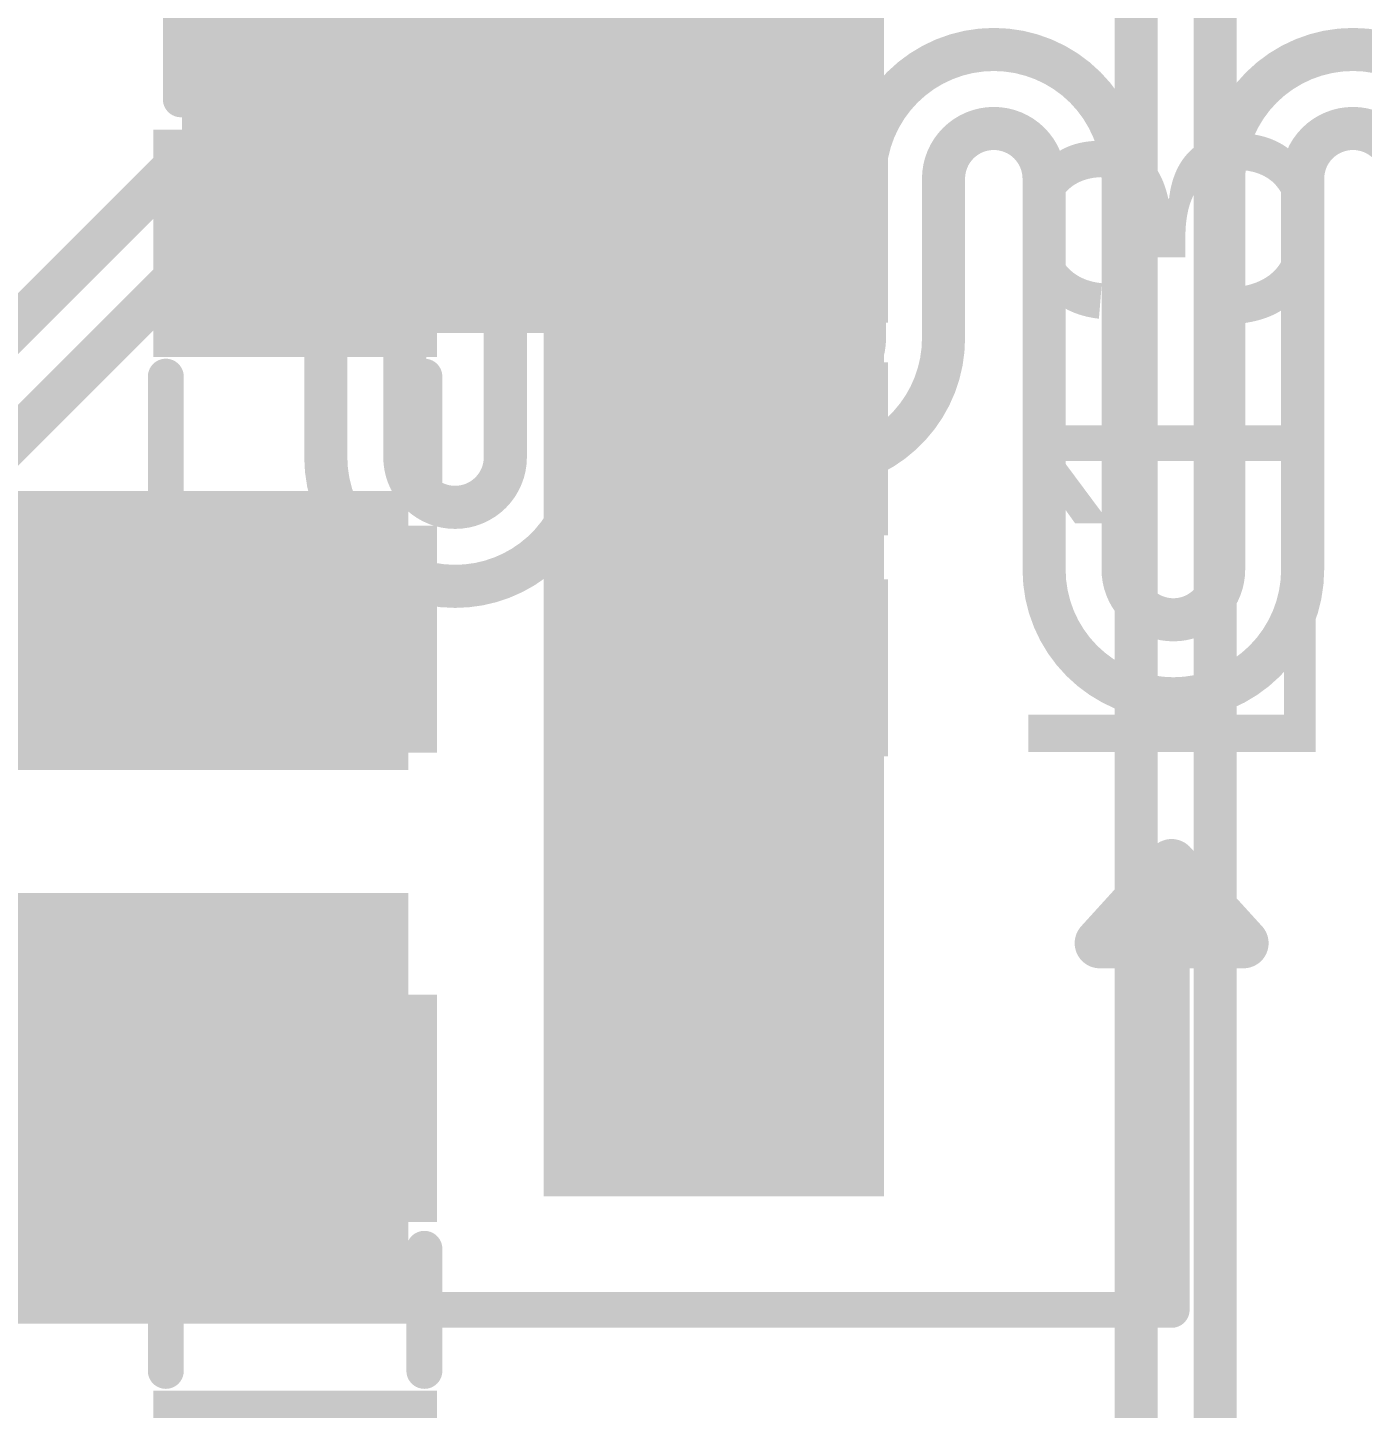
# Model space of a CAD drawing. Header units: millimetres. Extents: x 0 to 172, y 0 to 138.
# Drawn here: x 75.15 to 79.87, y 24.644 to 29.527 of the extents above; entities that cross this region are included whole.
import ezdxf

# ---------------------------------------------------------------- set-up
doc = ezdxf.new("R2010")
doc.units = ezdxf.units.MM
for name, color, linetype in [('BottomLayer', 5, 'Continuous'), ('BottomSolder', 6, 'Continuous'), ('TopLayer', 1, 'Continuous'), ('TopOverlay', 2, 'Continuous'), ('TopPaste', 8, 'Continuous'), ('TopSolder', 216, 'Continuous'), ('ViaHoleLayer', 16, 'Continuous')]:
    doc.layers.add(name, color=color, linetype=linetype)
doc.styles.add('Arial', font='', dxfattribs={"height": 0.2})
doc.styles.get('Arial').set_extended_font_data('Arial')

# ---------------------------------------------------------------- blocks, each defined once
blk = doc.blocks.new('IND_0603__1608_M_______242')
at = {"layer": 'TopLayer'}
for points in [[(-0.999998, 0.4000004699999999), (-0.3999992, 0.4000004699999999), (-0.3999992, -0.4000004699999999), (-0.999998, -0.4000004699999999)], [(0.40000174, 0.4000004699999999), (1.00000054, 0.4000004699999999), (1.00000054, -0.4000004699999999), (0.40000174, -0.4000004699999999)]]:
    blk.add_hatch(color=1, dxfattribs=at).paths.add_polyline_path(points)
at = {"layer": 'TopPaste'}
for points in [[(-0.999998, 0.4000004699999999), (-0.3999992, 0.4000004699999999), (-0.3999992, -0.4000004699999999), (-0.999998, -0.4000004699999999)], [(0.40000174, 0.4000004699999999), (1.00000054, 0.4000004699999999), (1.00000054, -0.4000004699999999), (0.40000174, -0.4000004699999999)]]:
    blk.add_hatch(color=8, dxfattribs=at).paths.add_polyline_path(points)
at = {"layer": 'TopSolder'}
for points in [[(-1.101598, 0.50160047), (-0.2983992, 0.50160047), (-0.2983992, -0.50160047), (-1.101598, -0.50160047)], [(0.29840174, 0.50160047), (1.10160054, 0.50160047), (1.10160054, -0.50160047), (0.29840174, -0.50160047)]]:
    blk.add_hatch(color=216, dxfattribs=at).paths.add_polyline_path(points)
at = {"layer": 'TopOverlay', "const_width": 0.127}
for points in [[(0.2286, 0.4571999999999999), (-0.2032, 0.4571999999999999)], [(0.2286, -0.4571999999999999), (-0.2032, -0.4571999999999999)]]:
    blk.add_lwpolyline(points, dxfattribs=at)
at = {"layer": 'TopOverlay', "const_width": 0.0635}
for points in [[(-0.23495, 0.4571999999999999, 1), (-0.17145, 0.4571999999999999, 1)], [(0.19685, 0.4571999999999999, 1), (0.26035, 0.4571999999999999, 1)], [(-0.23495, -0.4571999999999999, 1), (-0.17145, -0.4571999999999999, 1)], [(0.19685, -0.4571999999999999, 1), (0.26035, -0.4571999999999999, 1)]]:
    blk.add_lwpolyline(points, format="xyb", close=True, dxfattribs=at)
blk = doc.blocks.new('IND_0603__1608_M_______243')
at = {"layer": 'TopLayer'}
for points in [[(-0.999998, 0.4000004699999999), (-0.3999992, 0.4000004699999999), (-0.3999992, -0.4000004699999999), (-0.999998, -0.4000004699999999)], [(0.40000174, 0.4000004699999999), (1.00000054, 0.4000004699999999), (1.00000054, -0.4000004699999999), (0.40000174, -0.4000004699999999)]]:
    blk.add_hatch(color=1, dxfattribs=at).paths.add_polyline_path(points)
at = {"layer": 'TopPaste'}
for points in [[(-0.999998, 0.4000004699999999), (-0.3999992, 0.4000004699999999), (-0.3999992, -0.4000004699999999), (-0.999998, -0.4000004699999999)], [(0.40000174, 0.4000004699999999), (1.00000054, 0.4000004699999999), (1.00000054, -0.4000004699999999), (0.40000174, -0.4000004699999999)]]:
    blk.add_hatch(color=8, dxfattribs=at).paths.add_polyline_path(points)
at = {"layer": 'TopSolder'}
for points in [[(-1.101598, 0.50160047), (-0.2983992, 0.50160047), (-0.2983992, -0.50160047), (-1.101598, -0.50160047)], [(0.29840174, 0.50160047), (1.10160054, 0.50160047), (1.10160054, -0.50160047), (0.29840174, -0.50160047)]]:
    blk.add_hatch(color=216, dxfattribs=at).paths.add_polyline_path(points)
at = {"layer": 'TopOverlay', "const_width": 0.127}
for points in [[(-0.2032, 0.4571999999999999), (0.2286, 0.4571999999999999)], [(-0.2032, -0.4571999999999999), (0.2286, -0.4571999999999999)]]:
    blk.add_lwpolyline(points, dxfattribs=at)
at = {"layer": 'TopOverlay', "const_width": 0.0635}
for points in [[(-0.23495, 0.4571999999999999, 1), (-0.17145, 0.4571999999999999, 1)], [(0.19685, 0.4571999999999999, 1), (0.26035, 0.4571999999999999, 1)], [(-0.23495, -0.4571999999999999, 1), (-0.17145, -0.4571999999999999, 1)], [(0.19685, -0.4571999999999999, 1), (0.26035, -0.4571999999999999, 1)]]:
    blk.add_lwpolyline(points, format="xyb", close=True, dxfattribs=at)
blk = doc.blocks.new('C___0402_383')
at = {"layer": 'TopLayer'}
for points in [[(-0.6985, -0.3175), (-0.6985, 0.3174999999999999), (-0.2413000000000001, 0.3175), (-0.2412999999999999, -0.3174999999999999)], [(0.2413000000000001, -0.3175), (0.2412999999999999, 0.3174999999999999), (0.6985, 0.3175), (0.6985, -0.3174999999999999)]]:
    blk.add_hatch(color=1, dxfattribs=at).paths.add_polyline_path(points)
at = {"layer": 'TopPaste'}
for points in [[(-0.6985, -0.3175), (-0.6985, 0.3174999999999999), (-0.2413000000000001, 0.3175), (-0.2412999999999999, -0.3174999999999999)], [(0.2413000000000001, -0.3175), (0.2412999999999999, 0.3174999999999999), (0.6985, 0.3175), (0.6985, -0.3174999999999999)]]:
    blk.add_hatch(color=8, dxfattribs=at).paths.add_polyline_path(points)
at = {"layer": 'TopSolder'}
for points in [[(-0.7584998799999999, -0.3774998800000001), (-0.7584998799999999, 0.3774998799999999), (-0.1813001200000001, 0.3774998800000001), (-0.1813001199999999, -0.3774998799999999)], [(0.1813001200000001, -0.3774998800000001), (0.1813001199999999, 0.3774998799999999), (0.7584998799999999, 0.3774998800000001), (0.7584998799999999, -0.3774998799999999)]]:
    blk.add_hatch(color=216, dxfattribs=at).paths.add_polyline_path(points)
at = {"layer": 'TopOverlay', "const_width": 0.127}
for points in [[(-0.2794, 0.4064), (-0.7874, 0.4064)], [(-0.7874, -0.4064), (-0.7874, 0.4064)], [(0.7874, 0.4064), (0.2794, 0.4064)], [(0.7874, -0.4064), (0.7874, 0.4064)], [(-0.2794, -0.4064), (-0.7874, -0.4064)], [(0.7874, -0.4064), (0.2794, -0.4064)]]:
    blk.add_lwpolyline(points, dxfattribs=at)
at = {"layer": 'TopOverlay', "const_width": 0.0635}
for points in [[(-0.8191499999999999, 0.4064, 1), (-0.7556499999999999, 0.4064, 1)], [(-0.8191499999999999, 0.4064, 1), (-0.7556499999999999, 0.4064, 1)], [(-0.31115, 0.4064, 1), (-0.24765, 0.4064, 1)], [(0.24765, 0.4064, 1), (0.31115, 0.4064, 1)], [(0.7556499999999999, 0.4064, 1), (0.8191499999999999, 0.4064, 1)], [(0.7556499999999999, 0.4064, 1), (0.8191499999999999, 0.4064, 1)], [(-0.8191499999999999, -0.4064, 1), (-0.7556499999999999, -0.4064, 1)], [(-0.8191499999999999, -0.4064, 1), (-0.7556499999999999, -0.4064, 1)], [(-0.31115, -0.4064, 1), (-0.24765, -0.4064, 1)], [(0.24765, -0.4064, 1), (0.31115, -0.4064, 1)], [(0.7556499999999999, -0.4064, 1), (0.8191499999999999, -0.4064, 1)], [(0.7556499999999999, -0.4064, 1), (0.8191499999999999, -0.4064, 1)]]:
    blk.add_lwpolyline(points, format="xyb", close=True, dxfattribs=at)

msp = doc.modelspace()

# ---------------------------------------------------------------- hatches: boundary and pattern name
at = {"layer": 'BottomLayer'}
h = msp.add_hatch(color=5, dxfattribs=at)
edge = h.paths.add_edge_path()
edge.add_arc((77.70890223999999, 27.36390006), 0.2999994, 0, 360)
h = msp.add_hatch(color=5, dxfattribs=at)
edge = h.paths.add_edge_path()
edge.add_arc((77.70890223999999, 26.0046978), 0.2999994, 0, 360)
at = {"layer": 'BottomSolder'}
h = msp.add_hatch(color=6, dxfattribs=at)
edge = h.paths.add_edge_path()
edge.add_arc((77.70890223999999, 27.36390006), 0.4015993999999999, 0, 360)
h = msp.add_hatch(color=6, dxfattribs=at)
edge = h.paths.add_edge_path()
edge.add_arc((77.70890223999999, 26.0046978), 0.4015993999999999, 0, 360)
at = {"layer": 'TopLayer'}
for points in [[(75.6960005, 28.4463998), (76.41589746, 28.4463998), (76.41589746, 29.8196), (75.6960005, 29.8196)], [(75.6960005, 28.4463998), (77.4675997, 28.4463998), (77.4675997, 29.8196), (75.6960005, 29.8196)], [(76.9747, 25.39329948), (78.17880224, 25.39329948), (78.17880224, 29.8196), (76.9747, 29.8196)], [(72.08280223999999, 26.90189946), (76.49600143999999, 26.90189946), (76.49600143999999, 27.88834402), (72.08280223999999, 27.88834402)], [(70.85090224, 26.90189946), (76.49600143999999, 26.90189946), (76.49600143999999, 27.42308714), (70.85090224, 27.42308714)], [(72.08280223999999, 24.9426984), (76.49600143999999, 24.9426984), (76.49600143999999, 26.46669839999999), (72.08280223999999, 26.46669839999999)], [(68.25900242, 24.9428), (76.49600398, 24.9428), (76.49600398, 25.39329948), (68.25900242, 25.39329948)]]:
    msp.add_hatch(color=1, dxfattribs=at).paths.add_polyline_path(points)
h = msp.add_hatch(color=1, dxfattribs=at)
edge = h.paths.add_edge_path()
edge.add_arc((77.70890223999999, 27.36390006), 0.2999994, 0, 360)
h = msp.add_hatch(color=1, dxfattribs=at)
edge = h.paths.add_edge_path()
edge.add_arc((77.70890223999999, 26.0046978), 0.2999994, 0, 360)
at = {"layer": 'TopSolder'}
h = msp.add_hatch(color=216, dxfattribs=at)
edge = h.paths.add_edge_path()
edge.add_arc((77.70890223999999, 27.36390006), 0.4015993999999999, 0, 360)
h = msp.add_hatch(color=216, dxfattribs=at)
edge = h.paths.add_edge_path()
edge.add_arc((77.70890223999999, 26.0046978), 0.4015993999999999, 0, 360)
at = {"layer": 'ViaHoleLayer'}
h = msp.add_hatch(color=16, dxfattribs=at)
edge = h.paths.add_edge_path()
edge.add_arc((77.70890223999999, 27.36390006), 0.1499997, 0, 360)
h = msp.add_hatch(color=16, dxfattribs=at)
edge = h.paths.add_edge_path()
edge.add_arc((77.70890223999999, 26.0046978), 0.1499997, 0, 360)

# ---------------------------------------------------------------- linework, layer by layer
at = {"layer": 'BottomLayer', "const_width": 0.1524}
for points in [[(76.8395593, 28.99250234, -0.4142135623730951), (77.29675676, 29.4496998)], [(77.29675929999999, 29.4496998, -0.4142135623730951), (77.75395676, 28.99250234)], [(78.10955421999999, 28.99250234, -0.4142135623730951), (78.56675168, 29.4496998)], [(78.56675421999999, 29.4496998, -0.4142135623730951), (79.02395168, 28.99250234)], [(79.37954914, 28.99250234, -0.9999999999999999), (80.29394405999999, 28.99250234)], [(77.11895929999999, 28.99250234, -0.4142135623730951), (77.29675676, 29.1702998)], [(77.29675929999999, 29.1702998, -0.4142135623730951), (77.47455676, 28.99250234)], [(78.38895421999999, 28.99250234, -0.4142135623730951), (78.56675168, 29.1702998)], [(78.56675421999999, 29.1702998, -0.4142135623730951), (78.74455167999999, 28.99250234)], [(79.65894914, 28.99250234, -0.9999999999999999), (80.01454405999999, 28.99250234)], [(76.02676438, 29.0686998, -0.4142135623730951), (76.48396184, 28.61150234)], [(76.02676438, 28.7892998, -0.4142135623730951), (76.20456184, 28.61150234)], [(77.93175422, 27.97109976, -0.4142135623730951), (77.47455676, 28.42829722)], [(77.93175422, 28.25049976, -0.4142135623730951), (77.75395676, 28.42829722)], [(78.10955421999999, 28.42829722, -0.4142135623730951), (77.93175676, 28.25049976)], [(78.38895421999999, 28.42829722, -0.4142135623730951), (77.93175676, 27.97109976)], [(76.6617593, 27.55083136, -0.4142135623730951), (76.20456184, 28.00802882)], [(76.6617593, 27.83023136, -0.4142135623730951), (76.48396184, 28.00802882)], [(76.8395593, 28.00802882, -0.4142135623730951), (76.66176184, 27.83023136)], [(77.11895929999999, 28.00802882, -0.4142135623730951), (76.66176184, 27.55083136)], [(79.20174913999999, 27.1531334, -0.4142135623730951), (78.74455167999999, 27.61033086)], [(79.20174913999999, 27.4325334, -0.4142135623730951), (79.02395168, 27.61033086)], [(79.37954914, 27.61033086, -0.4142135623730951), (79.20175168, 27.4325334)], [(79.65894914, 27.61033086, -0.4142135623730951), (79.20175168, 27.1531334)]]:
    msp.add_lwpolyline(points, format="xyb", dxfattribs=at)
for points in [[(77.29675676, 29.4496998), (77.29675929999999, 29.4496998)], [(78.56675168, 29.4496998), (78.56675421999999, 29.4496998)], [(77.29675676, 29.1702998), (77.29675929999999, 29.1702998)], [(78.56675168, 29.1702998), (78.56675421999999, 29.1702998)], [(75.33460168, 28.69862434), (75.70467713999999, 29.0686998)], [(75.70467713999999, 29.0686998), (76.02676438, 29.0686998)], [(76.8395593, 28.00802882), (76.8395593, 28.99250234)], [(77.11895929999999, 28.00802882), (77.11895929999999, 28.99250234)], [(77.47455676, 28.42829722), (77.47455676, 28.99250234)], [(77.75395676, 28.42829722), (77.75395676, 28.99250234)], [(78.10955421999999, 28.42829722), (78.10955421999999, 28.99250234)], [(78.38895421999999, 28.42829722), (78.38895421999999, 28.99250234)], [(78.74455167999999, 27.61033086), (78.74455167999999, 28.99250234)], [(79.02395168, 27.61033086), (79.02395168, 28.99250234)], [(79.37954914, 27.61033086), (79.37954914, 28.99250234)], [(79.65894914, 27.61033086), (79.65894914, 28.99250234)], [(75.33460168, 28.30349686), (75.82040461999999, 28.7892998)], [(75.82040461999999, 28.7892998), (76.02676438, 28.7892998)], [(74.7260634, 28.0900886), (75.33460168, 28.69862688)], [(75.33460168, 28.69862434), (75.33460168, 28.69862688)], [(76.20456184, 28.00802882), (76.20456184, 28.61150234)], [(76.48396184, 28.00802882), (76.48396184, 28.61150234)], [(73.27789256, 26.24678773999999), (75.33460168, 28.30349686)], [(77.93175422, 28.25049976), (77.93175676, 28.25049976)], [(77.93175422, 27.97109976), (77.93175676, 27.97109976)], [(76.6617593, 27.83023136), (76.66176184, 27.83023136)], [(76.6617593, 27.55083136), (76.66176184, 27.55083136)], [(79.20174913999999, 27.4325334), (79.20175168, 27.4325334)], [(79.20174913999999, 27.1531334), (79.20175168, 27.1531334)]]:
    msp.add_lwpolyline(points, dxfattribs=at)
at = {"layer": 'BottomLayer', "const_width": 0.0762}
for points in [[(77.25865676, 29.4496998, 1), (77.33485676, 29.4496998, 1)], [(77.25865676, 29.4496998, 1), (77.33485676, 29.4496998, 1)], [(77.25865929999999, 29.4496998, 1), (77.33485929999999, 29.4496998, 1)], [(77.25865929999999, 29.4496998, 1), (77.33485929999999, 29.4496998, 1)], [(78.52865168, 29.4496998, 1), (78.60485168, 29.4496998, 1)], [(78.52865168, 29.4496998, 1), (78.60485168, 29.4496998, 1)], [(78.52865421999999, 29.4496998, 1), (78.60485421999999, 29.4496998, 1)], [(78.52865421999999, 29.4496998, 1), (78.60485421999999, 29.4496998, 1)], [(77.25865676, 29.1702998, 1), (77.33485676, 29.1702998, 1)], [(77.25865676, 29.1702998, 1), (77.33485676, 29.1702998, 1)], [(77.25865929999999, 29.1702998, 1), (77.33485929999999, 29.1702998, 1)], [(77.25865929999999, 29.1702998, 1), (77.33485929999999, 29.1702998, 1)], [(78.52865168, 29.1702998, 1), (78.60485168, 29.1702998, 1)], [(78.52865168, 29.1702998, 1), (78.60485168, 29.1702998, 1)], [(78.52865421999999, 29.1702998, 1), (78.60485421999999, 29.1702998, 1)], [(78.52865421999999, 29.1702998, 1), (78.60485421999999, 29.1702998, 1)], [(75.66657713999999, 29.0686998, 1), (75.74277713999999, 29.0686998, 1)], [(75.66657713999999, 29.0686998, 1), (75.74277713999999, 29.0686998, 1)], [(75.98866438, 29.0686998, 1), (76.06486437999999, 29.0686998, 1)], [(75.98866438, 29.0686998, 1), (76.06486437999999, 29.0686998, 1)], [(76.80145929999999, 28.99250234, 1), (76.8776593, 28.99250234, 1)], [(76.80145929999999, 28.99250234, 1), (76.8776593, 28.99250234, 1)], [(77.0808593, 28.99250234, 1), (77.15705929999999, 28.99250234, 1)], [(77.0808593, 28.99250234, 1), (77.15705929999999, 28.99250234, 1)], [(77.43645676, 28.99250234, 1), (77.51265675999998, 28.99250234, 1)], [(77.43645676, 28.99250234, 1), (77.51265675999998, 28.99250234, 1)], [(77.71585676, 28.99250234, 1), (77.79205676, 28.99250234, 1)], [(77.71585676, 28.99250234, 1), (77.79205676, 28.99250234, 1)], [(78.07145421999999, 28.99250234, 1), (78.14765421999999, 28.99250234, 1)], [(78.07145421999999, 28.99250234, 1), (78.14765421999999, 28.99250234, 1)], [(78.35085421999999, 28.99250234, 1), (78.42705422, 28.99250234, 1)], [(78.35085421999999, 28.99250234, 1), (78.42705422, 28.99250234, 1)], [(78.70645167999999, 28.99250234, 1), (78.78265168, 28.99250234, 1)], [(78.70645167999999, 28.99250234, 1), (78.78265168, 28.99250234, 1)], [(78.98585168, 28.99250234, 1), (79.06205168, 28.99250234, 1)], [(78.98585168, 28.99250234, 1), (79.06205168, 28.99250234, 1)], [(79.34144914, 28.99250234, 1), (79.41764914, 28.99250234, 1)], [(79.34144914, 28.99250234, 1), (79.41764914, 28.99250234, 1)], [(79.62084913999999, 28.99250234, 1), (79.69704914, 28.99250234, 1)], [(79.62084913999999, 28.99250234, 1), (79.69704914, 28.99250234, 1)], [(75.78230461999999, 28.7892998, 1), (75.85850461999999, 28.7892998, 1)], [(75.78230461999999, 28.7892998, 1), (75.85850461999999, 28.7892998, 1)], [(75.98866438, 28.7892998, 1), (76.06486437999999, 28.7892998, 1)], [(75.98866438, 28.7892998, 1), (76.06486437999999, 28.7892998, 1)], [(75.29650167999999, 28.69862688, 1), (75.37270168, 28.69862688, 1)], [(75.29650167999999, 28.69862688, 1), (75.37270168, 28.69862688, 1)], [(75.29650167999999, 28.69862434, 1), (75.37270168, 28.69862434, 1)], [(75.29650167999999, 28.69862434, 1), (75.37270168, 28.69862434, 1)], [(76.16646184, 28.61150234, 1), (76.24266184, 28.61150234, 1)], [(76.16646184, 28.61150234, 1), (76.24266184, 28.61150234, 1)], [(76.44586183999999, 28.61150234, 1), (76.52206183999999, 28.61150234, 1)], [(76.44586183999999, 28.61150234, 1), (76.52206183999999, 28.61150234, 1)], [(77.43645676, 28.42829722, 1), (77.51265675999998, 28.42829722, 1)], [(77.43645676, 28.42829722, 1), (77.51265675999998, 28.42829722, 1)], [(77.71585676, 28.42829722, 1), (77.79205676, 28.42829722, 1)], [(77.71585676, 28.42829722, 1), (77.79205676, 28.42829722, 1)], [(78.07145421999999, 28.42829722, 1), (78.14765421999999, 28.42829722, 1)], [(78.07145421999999, 28.42829722, 1), (78.14765421999999, 28.42829722, 1)], [(78.35085421999999, 28.42829722, 1), (78.42705422, 28.42829722, 1)], [(78.35085421999999, 28.42829722, 1), (78.42705422, 28.42829722, 1)], [(75.29650167999999, 28.30349686, 1), (75.37270168, 28.30349686, 1)], [(75.29650167999999, 28.30349686, 1), (75.37270168, 28.30349686, 1)], [(77.89365422, 28.25049976, 1), (77.96985422, 28.25049976, 1)], [(77.89365422, 28.25049976, 1), (77.96985422, 28.25049976, 1)], [(77.89365676, 28.25049976, 1), (77.96985676, 28.25049976, 1)], [(77.89365676, 28.25049976, 1), (77.96985676, 28.25049976, 1)], [(76.16646184, 28.00802882, 1), (76.24266184, 28.00802882, 1)], [(76.16646184, 28.00802882, 1), (76.24266184, 28.00802882, 1)], [(76.44586183999999, 28.00802882, 1), (76.52206183999999, 28.00802882, 1)], [(76.44586183999999, 28.00802882, 1), (76.52206183999999, 28.00802882, 1)], [(76.80145929999999, 28.00802882, 1), (76.8776593, 28.00802882, 1)], [(76.80145929999999, 28.00802882, 1), (76.8776593, 28.00802882, 1)], [(77.0808593, 28.00802882, 1), (77.15705929999999, 28.00802882, 1)], [(77.0808593, 28.00802882, 1), (77.15705929999999, 28.00802882, 1)], [(77.89365422, 27.97109976, 1), (77.96985422, 27.97109976, 1)], [(77.89365422, 27.97109976, 1), (77.96985422, 27.97109976, 1)], [(77.89365676, 27.97109976, 1), (77.96985676, 27.97109976, 1)], [(77.89365676, 27.97109976, 1), (77.96985676, 27.97109976, 1)], [(76.6236593, 27.83023136, 1), (76.6998593, 27.83023136, 1)], [(76.6236593, 27.83023136, 1), (76.6998593, 27.83023136, 1)], [(76.62366184, 27.83023136, 1), (76.69986184, 27.83023136, 1)], [(76.62366184, 27.83023136, 1), (76.69986184, 27.83023136, 1)], [(78.70645167999999, 27.61033086, 1), (78.78265168, 27.61033086, 1)], [(78.70645167999999, 27.61033086, 1), (78.78265168, 27.61033086, 1)], [(78.98585168, 27.61033086, 1), (79.06205168, 27.61033086, 1)], [(78.98585168, 27.61033086, 1), (79.06205168, 27.61033086, 1)], [(79.34144914, 27.61033086, 1), (79.41764914, 27.61033086, 1)], [(79.34144914, 27.61033086, 1), (79.41764914, 27.61033086, 1)], [(79.62084913999999, 27.61033086, 1), (79.69704914, 27.61033086, 1)], [(79.62084913999999, 27.61033086, 1), (79.69704914, 27.61033086, 1)], [(76.6236593, 27.55083136, 1), (76.6998593, 27.55083136, 1)], [(76.6236593, 27.55083136, 1), (76.6998593, 27.55083136, 1)], [(76.62366184, 27.55083136, 1), (76.69986184, 27.55083136, 1)], [(76.62366184, 27.55083136, 1), (76.69986184, 27.55083136, 1)], [(79.16364913999999, 27.4325334, 1), (79.23984913999999, 27.4325334, 1)], [(79.16364913999999, 27.4325334, 1), (79.23984913999999, 27.4325334, 1)], [(79.16365168, 27.4325334, 1), (79.23985168, 27.4325334, 1)], [(79.16365168, 27.4325334, 1), (79.23985168, 27.4325334, 1)], [(79.16364913999999, 27.1531334, 1), (79.23984913999999, 27.1531334, 1)], [(79.16364913999999, 27.1531334, 1), (79.23984913999999, 27.1531334, 1)], [(79.16365168, 27.1531334, 1), (79.23985168, 27.1531334, 1)], [(79.16365168, 27.1531334, 1), (79.23985168, 27.1531334, 1)]]:
    msp.add_lwpolyline(points, format="xyb", close=True, dxfattribs=at)
at = {"layer": 'TopLayer'}
for points, const_width in [([(79.34959746, 6.487518139999999), (79.34959746, 32.98407931999999)], 0.1524), ([(79.07019746, 19.86796128), (79.07019746, 32.8683493)], 0.1524), ([(77.70890223999999, 27.36390006), (77.70890223999999, 31.5722)], 0.3048)]:
    msp.add_lwpolyline(points, dxfattribs=dict(at, const_width=const_width))
at = {"layer": 'TopLayer', "const_width": 0.1524}
msp.add_lwpolyline([(77.63270224, 27.36390006, 1), (77.78510224, 27.36390006, 1)], format="xyb", close=True, dxfattribs=at)
at = {"layer": 'TopOverlay'}
for points, const_width in [([(78.9415998, 26.2888984), (79.1955998, 26.5682984)], 0.1778), ([(79.1955998, 26.5682984), (79.4495998, 26.2888984)], 0.1778), ([(79.1955998, 24.9919998), (79.1955998, 26.5682984)], 0.127), ([(78.9415998, 26.2888984), (79.1955998, 26.2888984)], 0.1778), ([(79.1955998, 26.2888984), (79.4495998, 26.2888984)], 0.1778), ([(76.55320224, 24.9919998), (79.1955998, 24.9919998)], 0.127)]:
    msp.add_lwpolyline(points, dxfattribs=dict(at, const_width=const_width))
for points, const_width in [([(79.1511498, 26.5682984, 1), (79.2400498, 26.5682984, 1)], 0.08889999999999999), ([(79.1511498, 26.5682984, 1), (79.2400498, 26.5682984, 1)], 0.08889999999999999), ([(79.1638498, 26.5682984, 1), (79.2273498, 26.5682984, 1)], 0.0635), ([(78.8971498, 26.2888984, 1), (78.9860498, 26.2888984, 1)], 0.08889999999999999), ([(78.8971498, 26.2888984, 1), (78.9860498, 26.2888984, 1)], 0.08889999999999999), ([(79.1511498, 26.2888984, 1), (79.2400498, 26.2888984, 1)], 0.08889999999999999), ([(79.1511498, 26.2888984, 1), (79.2400498, 26.2888984, 1)], 0.08889999999999999), ([(79.40514979999999, 26.2888984, 1), (79.4940498, 26.2888984, 1)], 0.08889999999999999), ([(79.40514979999999, 26.2888984, 1), (79.4940498, 26.2888984, 1)], 0.08889999999999999), ([(76.52145224, 24.9919998, 1), (76.58495223999999, 24.9919998, 1)], 0.0635), ([(79.1638498, 24.9919998, 1), (79.2273498, 24.9919998, 1)], 0.0635), ([(79.1638498, 24.9919998, 1), (79.2273498, 24.9919998, 1)], 0.0635)]:
    msp.add_lwpolyline(points, format="xyb", close=True, dxfattribs=dict(at, const_width=const_width))

# ---------------------------------------------------------------- block references
for name, p, rotation in [('C___0402_383', (76.0984, 30.0609), 270), ('IND_0603__1608_M_______243', (76.09600223999999, 28.06389866), 90), ('IND_0603__1608_M_______242', (76.09600223999999, 25.0046998), 270)]:
    msp.add_blockref(name, p, dxfattribs=dict(rotation=rotation))

# ---------------------------------------------------------------- texts
at = {"layer": 'TopOverlay', "style": 'Arial'}
for s, p in [('L12', (78.19219058, 26.83341852)), ('L13', (79.70503489999999, 26.84821148))]:
    msp.add_text(s, height=1.016, rotation=90, dxfattribs=at).set_placement(p)

doc.saveas('drawing.dxf')
